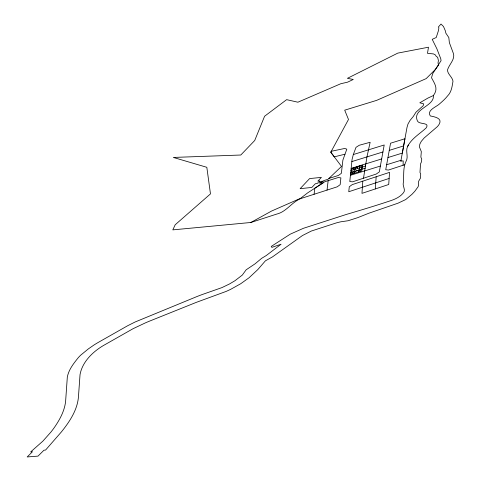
<?xml version="1.0" encoding="UTF-8"?>
<svg xmlns="http://www.w3.org/2000/svg" width="481" height="481" viewBox="0 0 481 481"><rect width="100%" height="100%" fill="white"/><g stroke="black" fill="none" stroke-linecap="round" stroke-linejoin="round"><path stroke-width="0.72" d="M387.945 157.552L402.32 153.096L404.942 138.75L390.56 143.206L385.732 169.727L388.395 170.064L403.078 165.248L403.222 160.894L400.853 161.111L406.998 127.459L407.972 124.056L410.083 120.364L413.287 116.468L415.939 112.247L423.19 105.718L423.719 103.878L419.817 102.796L427.94 98.07L433.399 95.533C438.365 88.943 435.167 84.422 431.523 77.802L432.672 73.683L441.053 60.678L440.776 58.778L436.904 48.84L432.209 39.328L436.219 37.512L438.444 30.646L438.9 27.808L438.389 26.966L441.005 24.05L443.5 26.509L445.424 31.031L445.839 33.135L448.815 37.554L449.374 42.665L453.312 53.247C455.236 58.562 450.378 63.348 448.37 67.737C445.165 72.727 452.435 76.401 452.988 81.199C452.116 86.502 451.521 92.118 447.42 96.11C445.015 99.164 442.033 101.695 439.129 104.257C435.828 107.095 426.551 110.432 430.297 115.951C434.259 116.769 442.803 118.11 439.189 124.176A23.118 8.472 -22.1 0 1 437.301 126.689L424.14 137.999L421.266 141.39L419.817 144.162L419.438 146.964L421.326 151.623L420.857 157.113L421.735 159.037L421.422 161.929L420.55 163.865L419.973 172.451L420.689 173.869L420.526 177.982L418.644 181.247L418.614 184.908L418.121 186.736L414.784 191.318L411.94 194.342L405.669 199.579L397.991 203.198L368.963 213.185L357.816 217.622L348.1 220.743L340.903 221.783A37.139 13.612 -22.1 0 0 336.231 222.944L311.333 231.042L302.447 235.54L272.444 256.914L265.41 260.828L257.768 269.631L249.074 277.747L240.68 283.754L230.7 289.321A69.631 25.517 -22.1 0 1 226.052 291.456L196.392 302.333L150.186 320.869A60.846 22.3 -22.1 0 0 145.424 322.859L133.165 328.649L103.445 345.514C92.701 351.815 82.227 362.001 80.032 374.651L78.517 395.959C77.736 409.62 69.661 421.627 61.352 431.974L45.605 450.018L43.945 450.228L38.011 456.126L27.195 456.95L32.492 451.707L30.658 451.942L42.851 441.155L50.8 432.221A154.124 56.487 -22.1 0 0 54.545 427.23C59.897 419.432 64.652 410.75 65.626 401.184L67.316 377.134C68.669 369.642 73.659 363.426 78.301 357.66A38.48 14.099 -22.1 0 1 80.808 355.074L88.318 348.923L93.795 345.13A51.509 18.879 -22.1 0 1 97.865 342.64L127.657 325.739L135.167 321.969L197.048 296.512A82.431 30.213 -22.1 0 1 201.858 294.661L221.927 287.608L229.527 283.958L235.017 280.682L242.31 275.072L246.158 269.799L255.014 263.859L261.676 258.315L266.324 255.495L281.084 244.21L271.819 247.39L271.236 246.44L290.265 234.163L303.433 228.295L346.669 214.34C360.792 210.167 374.903 205.934 388.882 201.28C394.149 199.633 399.615 197.463 403.21 193.073C405.886 190.608 403.198 187.103 403.156 184.193C404.244 176.701 402.633 168.572 405.94 161.58C408.844 156.758 405.249 151.425 407.533 146.627C411.477 138.456 419.859 133.844 426.214 127.856C430.002 122.168 419.654 124.681 417.592 121.26C411.502 108.778 434.559 106.608 433.399 95.533M376.16 176.761L375.33 188.931M389.129 178.439L389.544 172.372L352.212 184.62L349.278 186.766L348.761 191.739L389.129 178.439L388.726 184.494L361.965 193.362L362.8 181.145M351.142 168.398L349.789 181.535L352.507 181.83L376.31 174.026L379.311 171.885L384.205 144.979L353.319 154.545L352.08 159.391L351.142 168.398L381.667 158.94M327.026 190.103L328.156 180.676M314.069 194.276L314.796 188.239L324.873 181.692L338.227 177.537L340.879 177.88L340.175 184.668L337.223 186.814L303.144 197.799C292.604 200.457 287.241 211.646 276.623 214.111L250.866 222.481L172.817 229.876L175.192 224.771L210.474 193.897L206.824 167.298L173.34 157.443L240.789 155.02L254.726 140.494L264.586 116.24L286.634 99.657L297.889 102.206L340.776 83.736L347.601 82.161L353.276 79.467L347.408 78.331L397.787 53.114L428.481 47.21L427.495 53.331L433.459 53.914L435.323 54.888L436.207 56.313L437.656 57.329L438.413 60.534L438.029 62.909L438.504 65.091L435.413 69.414L426.166 78.619L376.593 100.385L344.697 110.173L348.491 119.468L330.784 152.218L341.51 166.432L328.024 179.287L324.116 180.507L319.853 183.279L323.094 182.852L307.726 192.821L300.565 198.322L271.579 211.045L250.866 222.481M350.847 172.631L350.523 174.405L361.706 170.935L362.758 165.133L352.02 168.464L350.974 174.266M351.232 170.496L351.557 168.717L361.538 165.62L361.219 167.394M352.525 173.785L352.844 172.012M353.228 169.877L353.553 168.097M353.944 173.346L354.996 167.544M354.521 173.166L354.84 171.392M355.225 169.258L355.549 167.478M357.221 168.639L357.545 166.859M358.513 171.927L358.832 170.154M359.223 168.019L359.541 166.24M358.736 171.861L359.788 166.059M360.51 171.308L360.828 169.528M361.532 167.25L361.141 169.384L351.304 172.432M363.492 178.229L366.955 156.914L370.142 142.28L359.295 145.244L356.012 147.336L353.319 154.545M400.853 161.111L401.016 160.275L386.64 164.73M344.925 154.215L334.289 156.848L330.784 152.218L331.289 151.281L344.739 148.455L346.819 149.176L342.899 160.047L341.354 173.322L338.402 175.469L328.95 178.409M407.533 146.627L408.345 145.04M403.078 165.248L404.587 164.749M351.851 161.58L382.936 151.96M389.249 150.379L403.637 145.917M350.92 170.593L365.734 165.999M350.703 172.673L365.344 168.134M380.369 166.053L350.433 175.312M320.977 182.546L317.749 182.894L317.129 183.556L315.368 183.73L311.832 187.44L300.126 188.678L309.608 178.577L321.398 177.387L317.863 181.109L319.594 180.934L318.987 181.584L323.094 181.175"/></g></svg>
